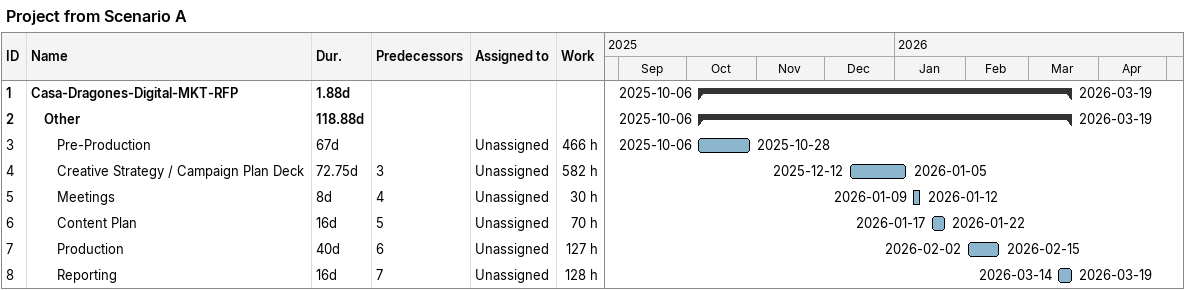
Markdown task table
Project from Scenario A

| ID | Level | Task | Duration | Start | Finish | Predecessors | Resources | Work (h) |
|---|---|---|---|---|---|---|---|---|
| 1 | 1 | **Casa-Dragones-Digital-MKT-RFP** | 1.88d | 2025-10-06 | 2026-03-19 |  |  |  |
| 2 | 2 | **Other** | 118.88d | 2025-10-06 | 2026-03-19 |  |  |  |
| 3 | 3 | Pre-Production | 67d | 2025-10-06 | 2025-10-28 |  | Unassigned | 466 |
| 4 | 3 | Creative Strategy / Campaign Plan Deck | 72.75d | 2025-12-12 | 2026-01-05 | 3 | Unassigned | 582 |
| 5 | 3 | Meetings | 8d | 2026-01-09 | 2026-01-12 | 4 | Unassigned | 30 |
| 6 | 3 | Content Plan | 16d | 2026-01-17 | 2026-01-22 | 5 | Unassigned | 70 |
| 7 | 3 | Production | 40d | 2026-02-02 | 2026-02-15 | 6 | Unassigned | 127 |
| 8 | 3 | Reporting | 16d | 2026-03-14 | 2026-03-19 | 7 | Unassigned | 128 |
